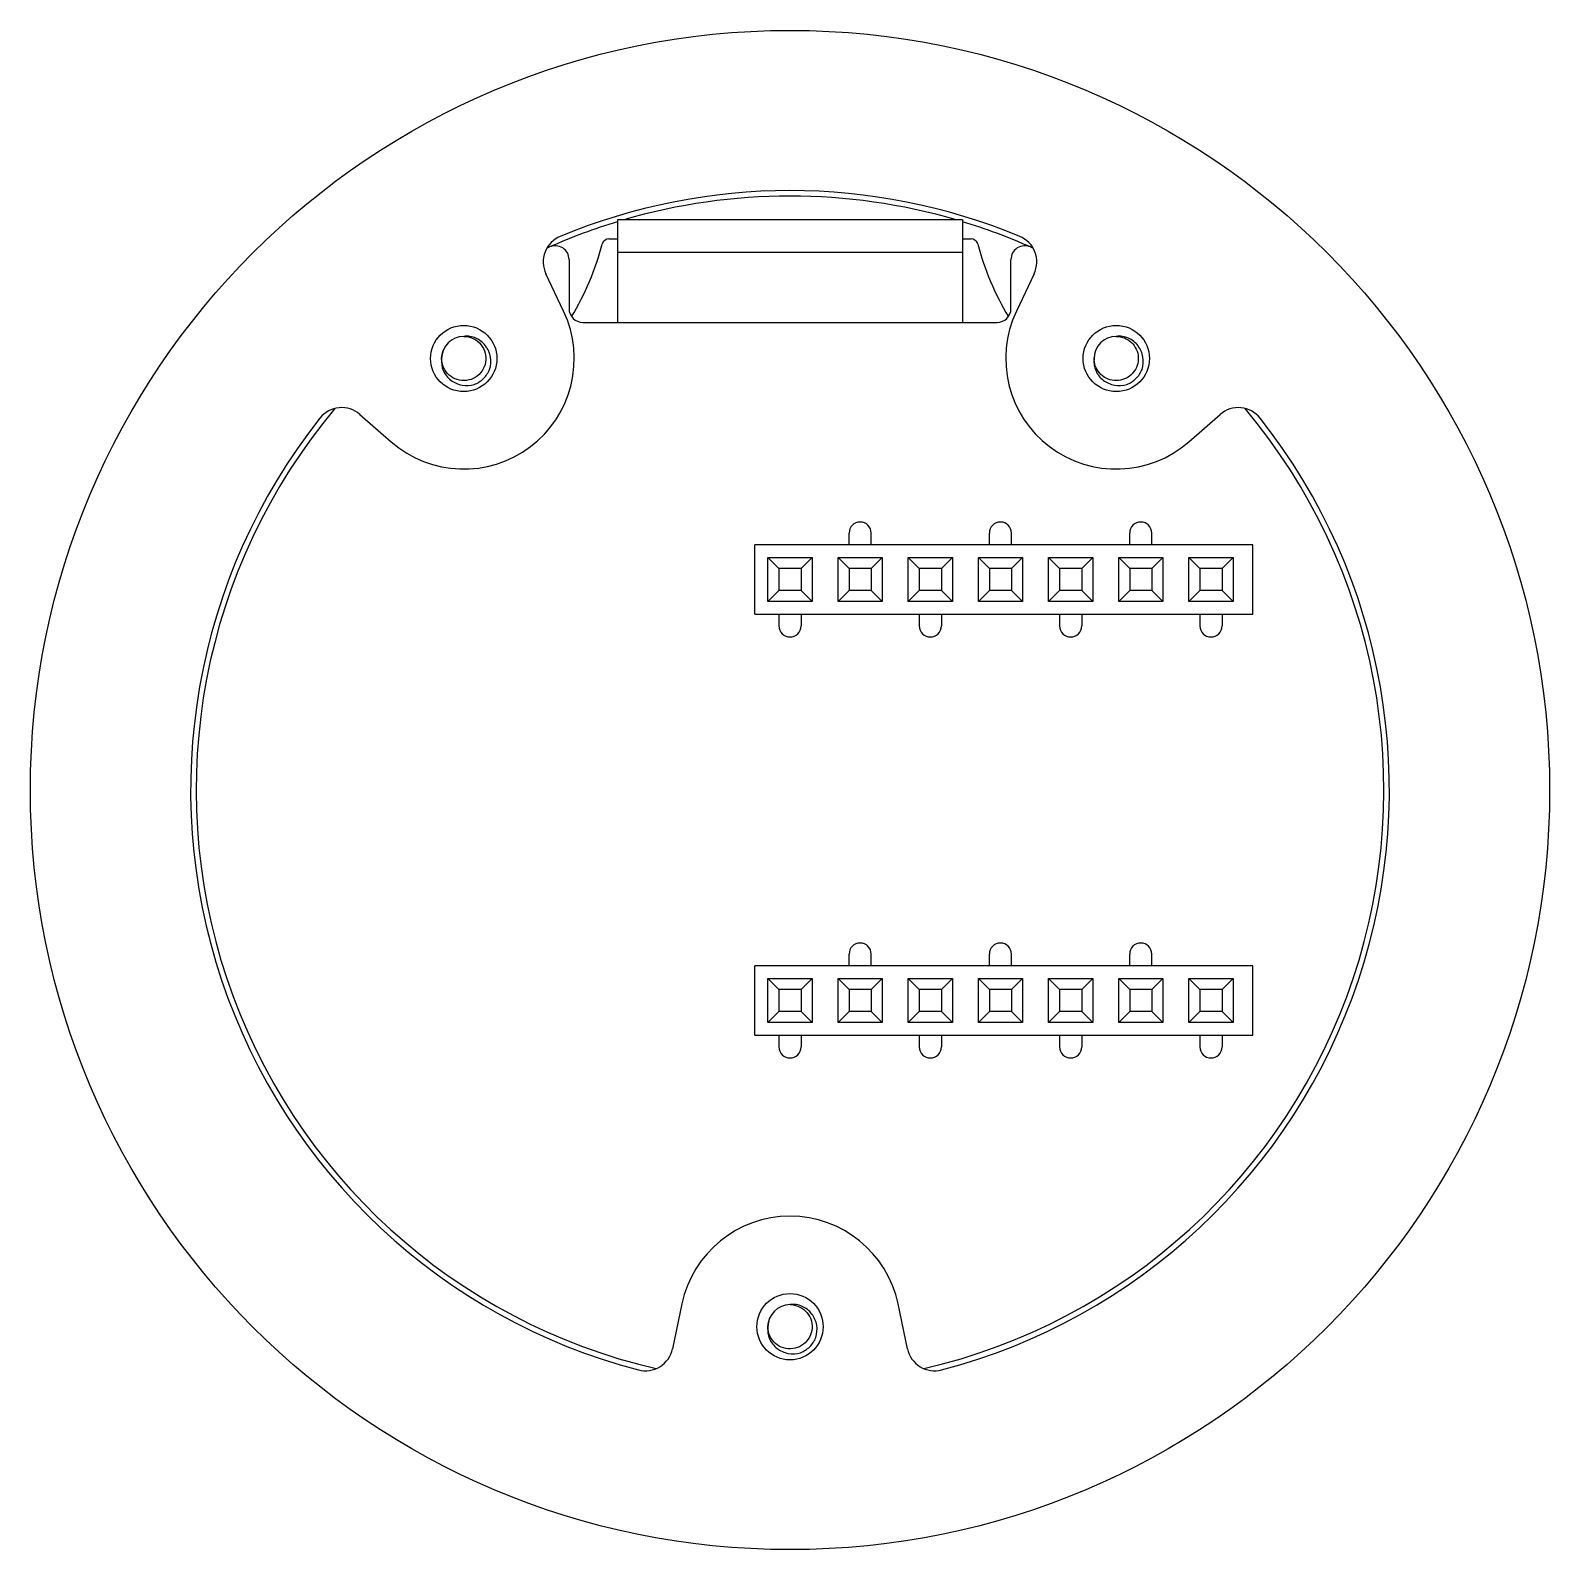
# Model space of a CAD drawing. Header units: millimetres. Extents: x -2.75 to 2.75, y -2.75 to 2.75.
import ezdxf

# ---------------------------------------------------------------- set-up
doc = ezdxf.new("R2010")
doc.units = ezdxf.units.MM

msp = doc.modelspace()

# ---------------------------------------------------------------- linework, layer by layer
at = {"color": 7, "linetype": 'Continuous', "lineweight": 25}
for p, q in [((0.625, 2.0642), (-0.625, 2.0642)), ((-0.625, 2.0642), (-0.625, 1.6928)), ((0.625, 2.0642), (0.625, 1.6928)), ((-0.6555, 1.995), (-0.625, 1.995)), ((0.625, 1.995), (0.6555, 1.995)), ((-0.8802, 1.9616), (-0.8702, 1.966)), ((0.625, 1.9454), (-0.625, 1.9454)), ((0.8702, 1.966), (0.8801, 1.9616)), ((-0.8, 1.9203), (-0.8, 1.7428)), ((0.8, 1.7428), (0.8, 1.9203)), ((-0.8195, 1.7331), (-0.8838, 1.8692)), ((0.8837, 1.8692), (0.8194, 1.7331)), ((-0.75, 1.6928), (0.75, 1.6928)), ((-1.5576, 1.3597), (-1.4442, 1.2608)), ((1.4442, 1.2607), (1.5576, 1.3597)), ((-0.127, 0.637), (-0.127, 0.887)), ((1.676, 0.887), (-0.127, 0.887)), ((0.214, 0.887), (0.214, 0.93)), ((0.294, 0.887), (0.294, 0.93)), ((0.722, 0.887), (0.722, 0.93)), ((0.802, 0.887), (0.802, 0.93)), ((1.23, 0.887), (1.23, 0.93)), ((1.31, 0.887), (1.31, 0.93)), ((1.676, 0.637), (1.676, 0.887)), ((-0.08, 0.842), (0.08, 0.842)), ((-0.08, 0.682), (-0.08, 0.842)), ((-0.08, 0.842), (-0.04, 0.802)), ((0.04, 0.802), (0.08, 0.842)), ((0.08, 0.842), (0.08, 0.682)), ((0.174, 0.842), (0.334, 0.842)), ((0.174, 0.682), (0.174, 0.842)), ((0.174, 0.842), (0.214, 0.802)), ((0.294, 0.802), (0.334, 0.842)), ((0.334, 0.842), (0.334, 0.682)), ((0.428, 0.842), (0.588, 0.842)), ((0.428, 0.682), (0.428, 0.842)), ((0.428, 0.842), (0.468, 0.802)), ((0.548, 0.802), (0.588, 0.842)), ((0.588, 0.842), (0.588, 0.682)), ((0.682, 0.842), (0.842, 0.842)), ((0.682, 0.682), (0.682, 0.842)), ((0.682, 0.842), (0.722, 0.802)), ((0.802, 0.802), (0.842, 0.842)), ((0.842, 0.842), (0.842, 0.682)), ((0.936, 0.842), (1.096, 0.842)), ((0.936, 0.682), (0.936, 0.842)), ((0.936, 0.842), (0.976, 0.802)), ((1.056, 0.802), (1.096, 0.842)), ((1.096, 0.842), (1.096, 0.682)), ((1.19, 0.842), (1.35, 0.842)), ((1.19, 0.682), (1.19, 0.842)), ((1.19, 0.842), (1.23, 0.802)), ((1.31, 0.802), (1.35, 0.842)), ((1.35, 0.842), (1.35, 0.682)), ((1.444, 0.682), (1.444, 0.842)), ((1.444, 0.842), (1.484, 0.802)), ((1.444, 0.842), (1.604, 0.842)), ((1.564, 0.802), (1.604, 0.842)), ((1.604, 0.842), (1.604, 0.682)), ((-0.04, 0.802), (-0.04, 0.722)), ((0.04, 0.802), (-0.04, 0.802)), ((0.04, 0.802), (0.04, 0.722)), ((0.294, 0.802), (0.214, 0.802)), ((0.214, 0.802), (0.214, 0.722)), ((0.294, 0.802), (0.294, 0.722)), ((0.468, 0.802), (0.468, 0.722)), ((0.548, 0.802), (0.468, 0.802)), ((0.548, 0.802), (0.548, 0.722)), ((0.722, 0.802), (0.722, 0.722)), ((0.802, 0.802), (0.722, 0.802)), ((0.802, 0.802), (0.802, 0.722)), ((1.056, 0.802), (0.976, 0.802)), ((0.976, 0.802), (0.976, 0.722)), ((1.056, 0.802), (1.056, 0.722)), ((1.31, 0.802), (1.23, 0.802)), ((1.23, 0.802), (1.23, 0.722)), ((1.31, 0.802), (1.31, 0.722)), ((1.484, 0.802), (1.484, 0.722)), ((1.564, 0.802), (1.484, 0.802)), ((1.564, 0.802), (1.564, 0.722)), ((-0.08, 0.682), (-0.04, 0.722)), ((0.04, 0.722), (-0.04, 0.722)), ((0.04, 0.722), (0.08, 0.682)), ((0.174, 0.682), (0.214, 0.722)), ((0.294, 0.722), (0.214, 0.722)), ((0.294, 0.722), (0.334, 0.682)), ((0.428, 0.682), (0.468, 0.722)), ((0.548, 0.722), (0.468, 0.722)), ((0.548, 0.722), (0.588, 0.682)), ((0.682, 0.682), (0.722, 0.722)), ((0.802, 0.722), (0.722, 0.722)), ((0.802, 0.722), (0.842, 0.682)), ((0.936, 0.682), (0.976, 0.722)), ((1.056, 0.722), (0.976, 0.722)), ((1.056, 0.722), (1.096, 0.682)), ((1.19, 0.682), (1.23, 0.722)), ((1.31, 0.722), (1.23, 0.722)), ((1.31, 0.722), (1.35, 0.682)), ((1.444, 0.682), (1.484, 0.722)), ((1.564, 0.722), (1.484, 0.722)), ((1.564, 0.722), (1.604, 0.682)), ((0.08, 0.682), (-0.08, 0.682)), ((0.334, 0.682), (0.174, 0.682)), ((0.588, 0.682), (0.428, 0.682)), ((0.842, 0.682), (0.682, 0.682)), ((1.096, 0.682), (0.936, 0.682)), ((1.35, 0.682), (1.19, 0.682)), ((1.604, 0.682), (1.444, 0.682)), ((-0.127, 0.637), (1.676, 0.637)), ((-0.04, 0.637), (-0.04, 0.594)), ((0.04, 0.637), (0.04, 0.594)), ((0.468, 0.637), (0.468, 0.594)), ((0.548, 0.637), (0.548, 0.594)), ((0.976, 0.637), (0.976, 0.594)), ((1.056, 0.637), (1.056, 0.594)), ((1.484, 0.637), (1.484, 0.594)), ((1.564, 0.637), (1.564, 0.594)), ((0.214, -0.637), (0.214, -0.594)), ((0.294, -0.637), (0.294, -0.594)), ((0.722, -0.637), (0.722, -0.594)), ((0.802, -0.637), (0.802, -0.594)), ((1.23, -0.637), (1.23, -0.594)), ((1.31, -0.637), (1.31, -0.594)), ((1.676, -0.637), (-0.127, -0.637)), ((-0.127, -0.887), (-0.127, -0.637)), ((1.676, -0.887), (1.676, -0.637)), ((-0.08, -0.682), (0.08, -0.682)), ((-0.08, -0.842), (-0.08, -0.682)), ((-0.08, -0.682), (-0.04, -0.722)), ((0.04, -0.722), (0.08, -0.682)), ((0.08, -0.682), (0.08, -0.842)), ((0.174, -0.682), (0.334, -0.682)), ((0.174, -0.842), (0.174, -0.682)), ((0.174, -0.682), (0.214, -0.722)), ((0.294, -0.722), (0.334, -0.682)), ((0.334, -0.682), (0.334, -0.842)), ((0.428, -0.682), (0.588, -0.682)), ((0.428, -0.842), (0.428, -0.682)), ((0.428, -0.682), (0.468, -0.722)), ((0.548, -0.722), (0.588, -0.682)), ((0.588, -0.682), (0.588, -0.842)), ((0.682, -0.682), (0.842, -0.682)), ((0.682, -0.842), (0.682, -0.682)), ((0.682, -0.682), (0.722, -0.722)), ((0.802, -0.722), (0.842, -0.682)), ((0.842, -0.682), (0.842, -0.842)), ((0.936, -0.682), (1.096, -0.682)), ((0.936, -0.842), (0.936, -0.682)), ((0.936, -0.682), (0.976, -0.722)), ((1.056, -0.722), (1.096, -0.682)), ((1.096, -0.682), (1.096, -0.842)), ((1.19, -0.682), (1.23, -0.722)), ((1.19, -0.682), (1.35, -0.682)), ((1.19, -0.842), (1.19, -0.682)), ((1.31, -0.722), (1.35, -0.682)), ((1.35, -0.682), (1.35, -0.842)), ((1.444, -0.682), (1.604, -0.682)), ((1.444, -0.842), (1.444, -0.682)), ((1.444, -0.682), (1.484, -0.722)), ((1.564, -0.722), (1.604, -0.682)), ((1.604, -0.682), (1.604, -0.842)), ((-0.04, -0.722), (-0.04, -0.802)), ((0.04, -0.722), (-0.04, -0.722)), ((0.04, -0.722), (0.04, -0.802)), ((0.214, -0.722), (0.214, -0.802)), ((0.294, -0.722), (0.214, -0.722)), ((0.294, -0.722), (0.294, -0.802)), ((0.468, -0.722), (0.468, -0.802)), ((0.548, -0.722), (0.468, -0.722)), ((0.548, -0.722), (0.548, -0.802)), ((0.802, -0.722), (0.722, -0.722)), ((0.722, -0.722), (0.722, -0.802)), ((0.802, -0.722), (0.802, -0.802)), ((1.056, -0.722), (0.976, -0.722)), ((0.976, -0.722), (0.976, -0.802)), ((1.056, -0.722), (1.056, -0.802)), ((1.31, -0.722), (1.23, -0.722)), ((1.23, -0.722), (1.23, -0.802)), ((1.31, -0.722), (1.31, -0.802)), ((1.564, -0.722), (1.484, -0.722)), ((1.484, -0.722), (1.484, -0.802)), ((1.564, -0.722), (1.564, -0.802)), ((-0.08, -0.842), (-0.04, -0.802)), ((0.04, -0.802), (-0.04, -0.802)), ((0.04, -0.802), (0.08, -0.842)), ((0.174, -0.842), (0.214, -0.802)), ((0.294, -0.802), (0.214, -0.802)), ((0.294, -0.802), (0.334, -0.842)), ((0.428, -0.842), (0.468, -0.802)), ((0.548, -0.802), (0.468, -0.802)), ((0.548, -0.802), (0.588, -0.842)), ((0.682, -0.842), (0.722, -0.802)), ((0.802, -0.802), (0.722, -0.802)), ((0.802, -0.802), (0.842, -0.842)), ((0.936, -0.842), (0.976, -0.802)), ((1.056, -0.802), (0.976, -0.802)), ((1.056, -0.802), (1.096, -0.842)), ((1.19, -0.842), (1.23, -0.802)), ((1.31, -0.802), (1.23, -0.802)), ((1.31, -0.802), (1.35, -0.842)), ((1.444, -0.842), (1.484, -0.802)), ((1.564, -0.802), (1.484, -0.802)), ((1.564, -0.802), (1.604, -0.842)), ((0.08, -0.842), (-0.08, -0.842)), ((0.334, -0.842), (0.174, -0.842)), ((0.588, -0.842), (0.428, -0.842)), ((0.842, -0.842), (0.682, -0.842)), ((1.096, -0.842), (0.936, -0.842)), ((1.35, -0.842), (1.19, -0.842)), ((1.604, -0.842), (1.444, -0.842)), ((-0.127, -0.887), (1.676, -0.887)), ((-0.04, -0.887), (-0.04, -0.93)), ((0.04, -0.887), (0.04, -0.93)), ((0.468, -0.887), (0.468, -0.93)), ((0.548, -0.887), (0.548, -0.93)), ((0.976, -0.887), (0.976, -0.93)), ((1.056, -0.887), (1.056, -0.93)), ((1.484, -0.887), (1.484, -0.93)), ((1.564, -0.887), (1.564, -0.93)), ((-0.3914, -1.8608), (-0.4256, -2.0233)), ((0.4256, -2.0233), (0.3914, -1.8608))]:
    msp.add_line(p, q, dxfattribs=at)
for centre, radius in [((0, 0), 2.75), ((-1.1811, 1.5621), 0.12), ((1.1811, 1.5621), 0.12), ((0, -1.9431), 0.12)]:
    msp.add_circle(centre, radius, dxfattribs=at)
for centre, radius, start, end in [((0, 0), 2.17, 67.4653, 112.5376), ((0, 0), 2.15, 73.7587, 106.2413), ((0, 0), 2.15, 106.8997, 113.8762), ((0, 0), 2.15, 66.1238, 73.1003), ((-0.7934, 1.9119), 0.1, 112.5376, 205.3066), ((-0.6555, 1.97), 0.025, 90, 165.2711), ((0.6555, 1.97), 0.025, 14.7289, 90), ((0.7933, 1.912), 0.1, 334.6963, 67.4653), ((-0.85, 1.9203), 0.05, 0, 113.8762), ((-1.6468, 2.2306), 1, 328.8831, 345.2711), ((1.6468, 2.2306), 1, 194.7289, 211.1169), ((0.85, 1.9203), 0.05, 66.1238, 180), ((-1.1811, 1.5621), 0.4, 228.8791, 25.3066), ((-0.75, 1.7428), 0.05, 180, 270), ((0.75, 1.7428), 0.05, 270, 0), ((1.1811, 1.5621), 0.4001, 154.6963, 311.118), ((-1.1811, 1.5621), 0.08, 90, 180), ((1.1811, 1.5621), 0.08, 90, 180), ((0, 0), 2.15, 140.0185, 256.9805), ((-1.6233, 1.2844), 0.1, 48.8791, 141.6481), ((0, 0), 2.15, 283.0195, 39.9786), ((1.6234, 1.2843), 0.1, 38.349, 131.118), ((0, 0), 2.17, 141.6481, 255.3508), ((0, 0), 2.17, 284.6492, 38.349), ((0.254, 0.93), 0.04, 0, 180), ((0.762, 0.93), 0.04, 0, 180), ((1.27, 0.93), 0.04, 0, 180), ((0, 0.594), 0.04, 180, 0), ((0.508, 0.594), 0.04, 180, 0), ((1.016, 0.594), 0.04, 180, 0), ((1.524, 0.594), 0.04, 180, 0), ((0.254, -0.594), 0.04, 0, 180), ((0.762, -0.594), 0.04, 0, 180), ((1.27, -0.594), 0.04, 0, 180), ((0, -0.93), 0.04, 180, 0), ((0.508, -0.93), 0.04, 180, 0), ((1.016, -0.93), 0.04, 180, 0), ((1.524, -0.93), 0.04, 180, 0), ((0, -1.9431), 0.4, 11.8802, 168.1198), ((0, -1.9431), 0.08, 90, 180), ((-0.5235, -2.0027), 0.1, 255.3508, 348.1198), ((0.5235, -2.0027), 0.1, 191.8802, 284.6492)]:
    msp.add_arc(centre, radius, start, end, dxfattribs=at)
for points, knots in [([(-1.1811, 1.6421), (-1.1799, 1.6421), (-1.1675, 1.6419), (-1.144, 1.6357), (-1.1169, 1.6139), (-1.1013, 1.583), (-1.0999, 1.5482), (-1.1127, 1.516), (-1.1379, 1.4919), (-1.1707, 1.4803), (-1.2051, 1.4833), (-1.2356, 1.5003), (-1.256, 1.528), (-1.2641, 1.5621), (-1.2575, 1.5835), (-1.2543, 1.594)], [0, 0, 0, 0, 0.00849, 0.091573, 0.173352, 0.257746, 0.338839, 0.422868, 0.505635, 0.587705, 0.672013, 0.753056, 0.83724, 0.91966, 1, 1, 1, 1]), ([(-1.0874, 1.5227), (-1.0831, 1.5372), (-1.0821, 1.5526), (-1.0868, 1.582), (-1.0929, 1.5962), (-1.1112, 1.6201), (-1.1234, 1.6297), (-1.1507, 1.642), (-1.1661, 1.6443), (-1.1811, 1.6421)], [0, 0, 0, 0, 0.25, 0.25, 0.5, 0.5, 0.75, 0.75, 1, 1, 1, 1]), ([(1.1811, 1.6421), (1.1912, 1.641), (1.2113, 1.6388), (1.2374, 1.6215), (1.2555, 1.5965), (1.2629, 1.5663), (1.2587, 1.5356), (1.2478, 1.5166), (1.2342, 1.5016), (1.218, 1.4892), (1.1894, 1.4805), (1.1583, 1.4833), (1.1304, 1.4977), (1.1104, 1.521), (1.1012, 1.5452), (1.1016, 1.5601), (1.1017, 1.5651)], [0, 0, 0, 0, 0.079509, 0.158988, 0.239649, 0.320357, 0.399098, 0.480706, 0.489628, 0.559677, 0.63953, 0.721162, 0.801926, 0.881821, 0.960847, 1, 1, 1, 1]), ([(1.2748, 1.5227), (1.2791, 1.5372), (1.2801, 1.5526), (1.2754, 1.582), (1.2693, 1.5962), (1.251, 1.6201), (1.2388, 1.6297), (1.2115, 1.642), (1.1961, 1.6443), (1.1811, 1.6421)], [0, 0, 0, 0, 0.25, 0.25, 0.5, 0.5, 0.75, 0.75, 1, 1, 1, 1]), ([(-1.2611, 1.5621), (-1.263, 1.5472), (-1.2608, 1.532), (-1.2493, 1.5047), (-1.2398, 1.4926), (-1.216, 1.4746), (-1.202, 1.4684), (-1.1728, 1.463), (-1.1574, 1.4637), (-1.143, 1.4679)], [0, 0, 0, 0, 0.25, 0.25, 0.5, 0.5, 0.75, 0.75, 1, 1, 1, 1]), ([(1.1011, 1.5621), (1.0992, 1.5472), (1.1014, 1.532), (1.1129, 1.5047), (1.1224, 1.4926), (1.1462, 1.4746), (1.1602, 1.4684), (1.1894, 1.463), (1.2048, 1.4637), (1.2192, 1.4679)], [0, 0, 0, 0, 0.25, 0.25, 0.5, 0.5, 0.75, 0.75, 1, 1, 1, 1]), ([(-1.143, 1.4679), (-1.1305, 1.4729), (-1.1192, 1.4803), (-1.1002, 1.4992), (-1.0926, 1.5103), (-1.0874, 1.5227)], [0, 0, 0, 0, 0.5, 0.5, 1, 1, 1, 1]), ([(1.2192, 1.4679), (1.2317, 1.4729), (1.243, 1.4803), (1.262, 1.4992), (1.2696, 1.5103), (1.2748, 1.5227)], [0, 0, 0, 0, 0.5, 0.5, 1, 1, 1, 1]), ([(0, -1.8631), (0.0012, -1.8631), (0.0136, -1.8633), (0.0371, -1.8695), (0.0642, -1.8913), (0.0798, -1.9222), (0.0812, -1.957), (0.0684, -1.9892), (0.0432, -2.0133), (0.0104, -2.0249), (-0.024, -2.0219), (-0.0545, -2.0049), (-0.0749, -1.9772), (-0.083, -1.9431), (-0.0764, -1.9217), (-0.0732, -1.9112)], [0, 0, 0, 0, 0.00849, 0.091573, 0.173352, 0.257746, 0.338839, 0.422868, 0.505635, 0.587705, 0.672013, 0.753056, 0.83724, 0.91966, 1, 1, 1, 1]), ([(0.0937, -1.9825), (0.098, -1.968), (0.099, -1.9526), (0.0943, -1.9232), (0.0882, -1.909), (0.0699, -1.8851), (0.0577, -1.8755), (0.0304, -1.8632), (0.015, -1.8609), (0, -1.8631)], [0, 0, 0, 0, 0.25, 0.25, 0.5, 0.5, 0.75, 0.75, 1, 1, 1, 1]), ([(-0.08, -1.9431), (-0.0819, -1.958), (-0.0797, -1.9732), (-0.0682, -2.0005), (-0.0587, -2.0126), (-0.0349, -2.0306), (-0.0209, -2.0368), (0.0083, -2.0422), (0.0237, -2.0415), (0.0381, -2.0373)], [0, 0, 0, 0, 0.25, 0.25, 0.5, 0.5, 0.75, 0.75, 1, 1, 1, 1]), ([(0.0381, -2.0373), (0.0506, -2.0323), (0.0619, -2.0249), (0.0809, -2.006), (0.0885, -1.9949), (0.0937, -1.9825)], [0, 0, 0, 0, 0.5, 0.5, 1, 1, 1, 1])]:
    msp.add_open_spline(points, degree=3, knots=knots, dxfattribs=at)

doc.saveas('drawing.dxf')
